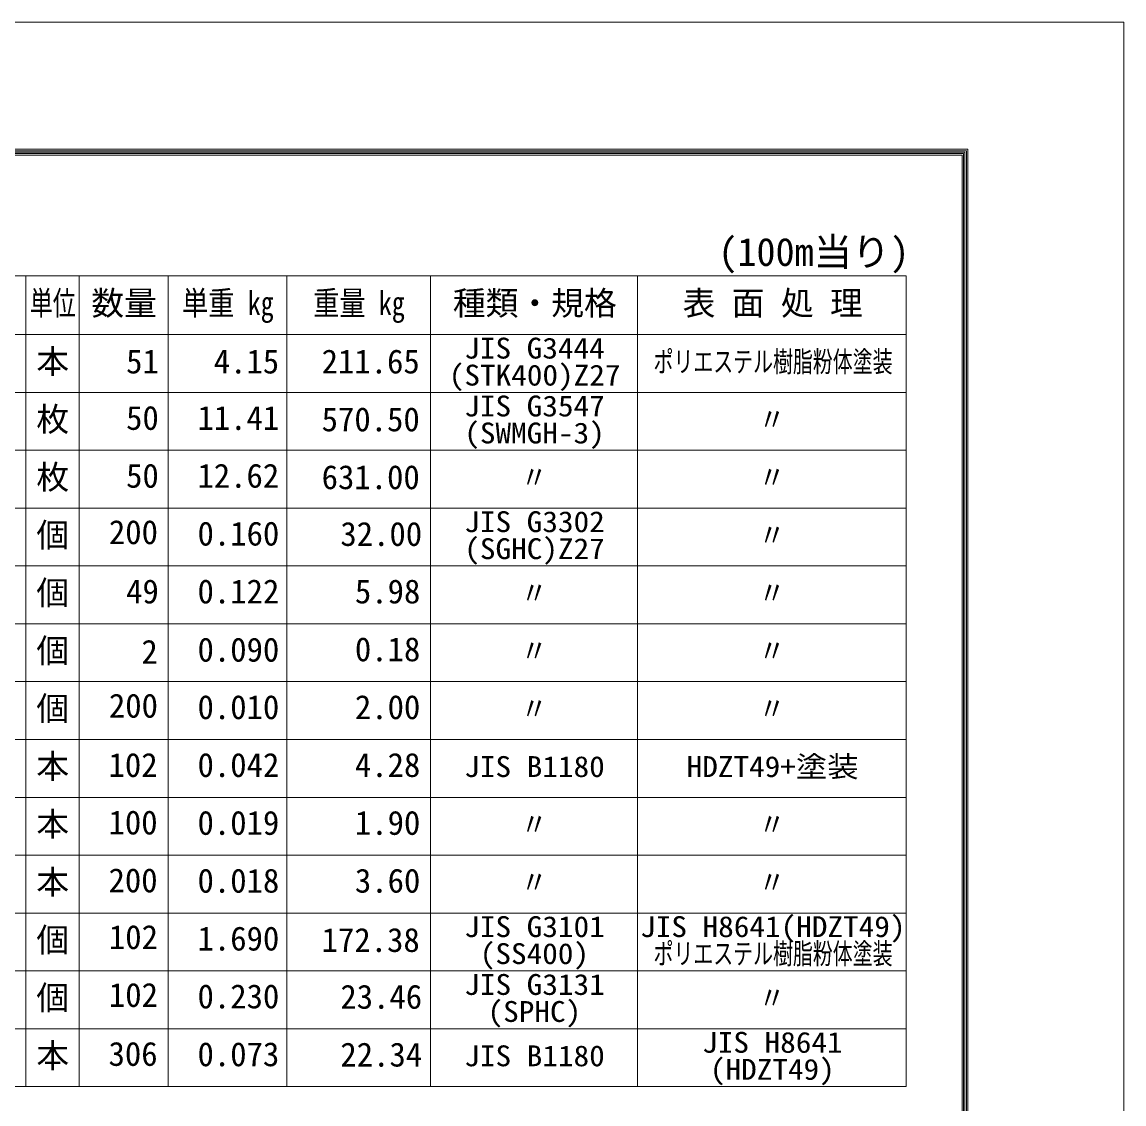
# Model space of a CAD drawing. Units: millimetres, scale not verified. Extents: x -6300 to 6300, y -4455 to 4455.
# Drawn here: x 3442 to 6300, y 1650 to 4455 of the extents above; entities that cross this region are included whole.
import ezdxf
from ezdxf.enums import TextEntityAlignment as Align

# ---------------------------------------------------------------- set-up
doc = ezdxf.new("R2010")
doc.units = ezdxf.units.MM
doc.header["$LTSCALE"] = 15
for name, color, linetype, lineweight in [('0-0_D-STR-TXT', 7, 'Continuous', 9), ('0-1_D-TTL', 7, 'Continuous', 9), ('0-9_D-STR4', 7, 'Continuous', 9)]:
    doc.layers.add(name, color=color, linetype=linetype, lineweight=lineweight)
doc.styles.add('ＭＳ ゴシック', font='')
doc.styles.get('ＭＳ ゴシック').set_extended_font_data('MS Gothic')

msp = doc.modelspace()

# ---------------------------------------------------------------- linework, layer by layer
at = {"layer": '0-1_D-TTL', "color": 2}
msp.add_lwpolyline([(-6300.06, 4454.97), (6299.94, 4454.97), (6299.94, -4455.03), (-6300.06, -4455.03)], close=True, dxfattribs=at)
at = {"layer": '0-1_D-TTL'}
for points in [[(-5895.06, 4124.97), (5894.94, 4124.97), (5894.94, -4125.03), (-5895.06, -4125.03)], [(-5891.31, 4121.22), (5891.19, 4121.22), (5891.19, -4121.28), (-5891.31, -4121.28)], [(-5887.56, 4117.47), (5887.44, 4117.47), (5887.44, -4117.53), (-5887.56, -4117.53)], [(-5883.81, 4113.72), (5883.69, 4113.72), (5883.69, -4113.78), (-5883.81, -4113.78)], [(-5880.06, 4109.97), (5879.94, 4109.97), (5879.94, -4110.03), (-5880.06, -4110.03)]]:
    msp.add_lwpolyline(points, close=True, dxfattribs=at)
at = {"layer": '0-9_D-STR4'}
for p, q in [((1344.49, 3796.56), (5735.34, 3796.56)), ((3451.96, 3796.56), (3451.96, 1694.68)), ((3590.47, 3796.56), (3590.47, 1694.68)), ((3821.32, 3796.56), (3821.32, 1694.68)), ((4128.34, 3796.56), (4128.34, 1694.68)), ((4501.53, 3796.56), (4501.53, 1694.68)), ((5038.23, 3796.56), (5038.23, 1694.68)), ((5735.34, 1694.68), (5735.34, 3796.56)), ((1344.49, 3644.68), (5735.34, 3644.68)), ((1344.49, 3494.68), (5735.34, 3494.68)), ((1344.49, 3344.68), (5735.34, 3344.68)), ((1344.49, 3194.68), (5735.34, 3194.68)), ((1344.49, 3044.68), (5735.34, 3044.68)), ((1344.49, 2894.68), (5735.34, 2894.68)), ((1344.49, 2744.68), (5735.34, 2744.68)), ((1344.49, 2594.68), (5735.34, 2594.68)), ((1344.49, 2444.68), (5735.34, 2444.68)), ((1344.49, 2294.68), (5735.34, 2294.68)), ((1344.49, 2144.68), (5735.34, 2144.68)), ((1344.49, 1994.68), (5735.34, 1994.68)), ((1344.49, 1844.68), (5735.34, 1844.68)), ((1344.49, 1694.68), (5735.34, 1694.68))]:
    msp.add_line(p, q, dxfattribs=at)

# ---------------------------------------------------------------- texts
at = {"layer": '0-0_D-STR-TXT', "style": 'ＭＳ ゴシック'}
for s, height, p in [('(100m当り)', 72.74, (5247.82, 3800.79)), ('数量', 62.35, (3621.69, 3676.23)), ('種類・規格', 62.35, (4559.36, 3676.23)), ('表 面 処 理', 62.35, (5155.22, 3676.23)), ('本', 62.35, (3479.11, 3525.29)), ('51', 62.35, (3711.91, 3525.05)), ('4.15', 62.35, (3939.2, 3525.05)), ('211.65', 62.35, (4219.06, 3525.05)), ('枚', 62.35, (3479.11, 3375.29)), ('50', 62.35, (3711.91, 3378.8)), ('11.41', 62.35, (3896.94, 3378.8)), ('570.50', 62.35, (4219.06, 3375.05)), ('枚', 62.35, (3479.11, 3225.29)), ('50', 62.35, (3711.91, 3228.8)), ('12.62', 62.35, (3896.94, 3228.8)), ('631.00', 62.35, (4219.06, 3225.05)), ('個', 62.35, (3479.11, 3075.29)), ('200', 62.35, (3667.32, 3082.55)), ('0.160', 62.35, (3897.2, 3078.8)), ('32.00', 62.35, (4267.63, 3077.86)), ('個', 62.35, (3479.11, 2925.29)), ('49', 62.35, (3711.91, 2928.8)), ('0.122', 62.35, (3897.2, 2928.8)), ('5.98', 62.35, (4305.35, 2928.8)), ('個', 62.35, (3479.11, 2775.29)), ('0.090', 62.35, (3897.2, 2777.86)), ('0.18', 62.35, (4305.35, 2778.8)), ('2', 62.35, (3751.55, 2772.23)), ('個', 62.35, (3479.11, 2625.29)), ('200', 62.35, (3667.32, 2632.55)), ('0.010', 62.35, (3897.2, 2628.8)), ('2.00', 62.35, (4305.35, 2628.8)), ('本', 62.35, (3479.11, 2475.29)), ('102', 62.35, (3666.4, 2478.8)), ('0.042', 62.35, (3897.2, 2478.8)), ('4.28', 62.35, (4305.35, 2478.8)), ('本', 62.35, (3479.11, 2325.29)), ('100', 62.35, (3666.4, 2329.73)), ('0.019', 62.35, (3897.2, 2328.8)), ('1.90', 62.35, (4305.35, 2328.8)), ('本', 62.35, (3479.11, 2175.29)), ('200', 62.35, (3666.4, 2179.73)), ('0.018', 62.35, (3897.2, 2178.8)), ('3.60', 62.35, (4305.35, 2178.8)), ('個', 62.35, (3479.11, 2025.29)), ('102', 62.35, (3667.32, 2032.55)), ('1.690', 62.35, (3897.2, 2028.8)), ('172.38', 62.35, (4219.06, 2025.05)), ('個', 62.35, (3479.11, 1875.29)), ('102', 62.35, (3667.32, 1882.55)), ('0.230', 62.35, (3897.2, 1878.8)), ('23.46', 62.35, (4267.63, 1877.86)), ('本', 62.35, (3479.11, 1725.29)), ('306', 62.35, (3666.4, 1729.73)), ('0.073', 62.35, (3897.2, 1728.8)), ('22.34', 62.35, (4267.63, 1727.86))]:
    msp.add_text(s, height=height, dxfattribs=at).set_placement(p, align=Align.BOTTOM_LEFT)
for s, height, width, p in [('単位', 62.35, 0.7, (3462.27, 3676.23)), ('単重 kg', 62.35, 0.8, (3856.94, 3676.23)), ('重量 kg', 62.35, 0.8, (4197.04, 3676.23)), ('JIS G3444', 54.11, 1.1, (4588.97, 3566.15)), ('ポリエステル樹脂粉体塗装', 54.11, 0.7, (5079.78, 3531.15)), ('(STK400)Z27', 54.11, 1.1, (4548.76, 3496.15)), ('JIS G3547', 54.11, 1.1, (4588.97, 3416.15)), ('〃', 62.35, 0.8, (5353.1, 3375.29)), ('(SWMGH-3)', 54.11, 1.1, (4588.97, 3346.15)), ('〃', 62.35, 0.8, (4736.2, 3225.29)), ('〃', 62.35, 0.8, (5353.1, 3225.29)), ('JIS G3302', 54.11, 1.1, (4588.97, 3116.15)), ('〃', 62.35, 0.8, (5353.1, 3075.29)), ('(SGHC)Z27', 54.11, 1.1, (4588.97, 3046.15)), ('〃', 62.35, 0.8, (4736.2, 2925.29)), ('〃', 62.35, 0.8, (5353.1, 2925.29)), ('〃', 62.35, 0.8, (4736.2, 2775.29)), ('〃', 62.35, 0.8, (5353.1, 2775.29)), ('〃', 62.35, 0.8, (4736.2, 2625.29)), ('〃', 62.35, 0.8, (5353.1, 2625.29)), ('JIS B1180', 54.11, 1.1, (4588.97, 2481.15)), ('HDZT49+塗装', 54.11, 1.1, (5165.67, 2481.15)), ('〃', 62.35, 0.8, (4736.2, 2325.29)), ('〃', 62.35, 0.8, (5353.1, 2325.29)), ('〃', 62.35, 0.8, (4736.2, 2175.29)), ('〃', 62.35, 0.8, (5353.1, 2175.29)), ('JIS G3101', 54.11, 1.1, (4588.97, 2066.15)), ('JIS H8641(HDZT49)', 54.11, 1.1, (5045.06, 2066.15)), ('(SS400)', 54.11, 1.1, (4629.17, 1996.15)), ('ポリエステル樹脂粉体塗装', 54.11, 0.7, (5079.78, 1996.15)), ('JIS G3131', 54.11, 1.1, (4588.97, 1916.15)), ('〃', 62.35, 0.8, (5353.1, 1875.29)), ('(SPHC)', 54.11, 1.1, (4649.27, 1846.15)), ('JIS H8641', 54.11, 1.1, (5205.87, 1766.15)), ('JIS B1180', 54.11, 1.1, (4588.97, 1731.15)), ('(HDZT49)', 54.11, 1.1, (5225.97, 1696.15))]:
    msp.add_text(s, height=height, dxfattribs=dict(at, width=width)).set_placement(p, align=Align.BOTTOM_LEFT)

doc.saveas('drawing.dxf')
